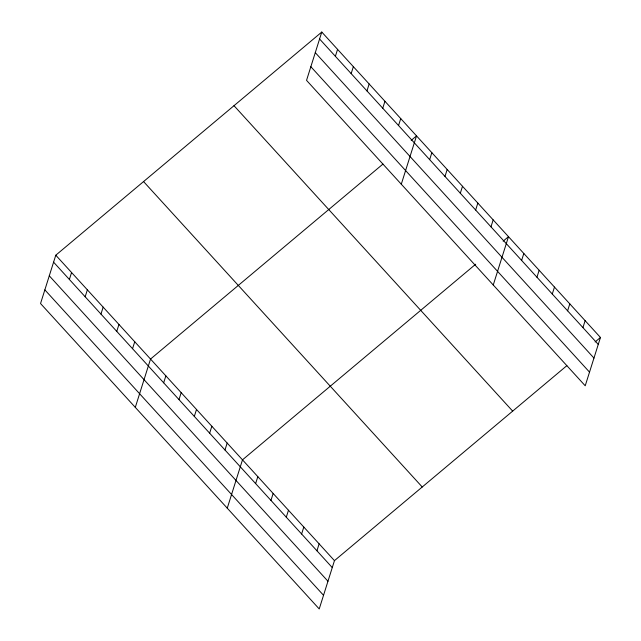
<?xml version="1.0" encoding="UTF-8"?>
<svg xmlns="http://www.w3.org/2000/svg" width="641" height="641" viewBox="0 0 641 641"><rect width="100%" height="100%" fill="white"/><g stroke="black" fill="none" stroke-linecap="round" stroke-linejoin="round"><path stroke-width="0.96" d="M321.774 32.05L306.542 80.357L585.217 385.786L600.457 337.47L321.774 32.05L55.783 255.214L40.543 303.53L319.226 608.95L334.458 560.643L566.868 365.65M69.38 279.468L71.568 272.521M85.173 296.775L87.36 289.828M100.966 314.082L103.153 307.135M116.758 331.389L118.946 324.442M132.551 348.696L134.738 341.749M135.299 407.372L150.531 359.056L382.941 164.072M163.663 382.805L165.859 375.858M178.991 399.607L181.187 392.661M194.319 416.402L196.515 409.455M209.647 433.204L211.842 426.257M335.379 56.304L337.567 49.357M224.975 449.998L227.17 443.051M351.164 73.611L353.359 66.664M227.259 508.161L242.49 459.853L475.67 264.22M366.956 90.918L369.152 83.971M255.631 483.594L257.818 476.648M382.749 108.225L384.945 101.278M270.959 500.397L273.146 493.45M398.542 125.532L400.737 118.585M286.287 517.191L288.474 510.244M401.29 184.207L416.522 135.892L411.185 140.379M301.615 533.993L303.802 527.046M429.662 159.641L431.85 152.694M316.942 550.787L319.13 543.84M444.99 176.435L447.178 169.488M460.318 193.237L462.506 186.291M475.646 210.032L477.833 203.085M490.974 226.834L493.161 219.887M493.258 284.997L508.489 236.681L503.145 241.168M521.63 260.43L523.817 253.483M536.95 277.224L539.145 270.278M552.278 294.027L554.473 287.08M567.606 310.821L569.801 303.874M582.933 327.623L585.129 320.676M595.112 341.957L600.457 337.47M319.587 38.997L598.261 344.417M315.284 52.65L593.959 358.071M310.845 66.712L589.528 372.133M233.997 105.693L512.672 411.121M143.56 181.571L422.235 486.992M55.783 255.214L334.458 560.643M53.588 262.161L332.27 567.589M49.285 275.814L327.96 581.235M44.854 289.876L323.529 595.297"/></g></svg>
